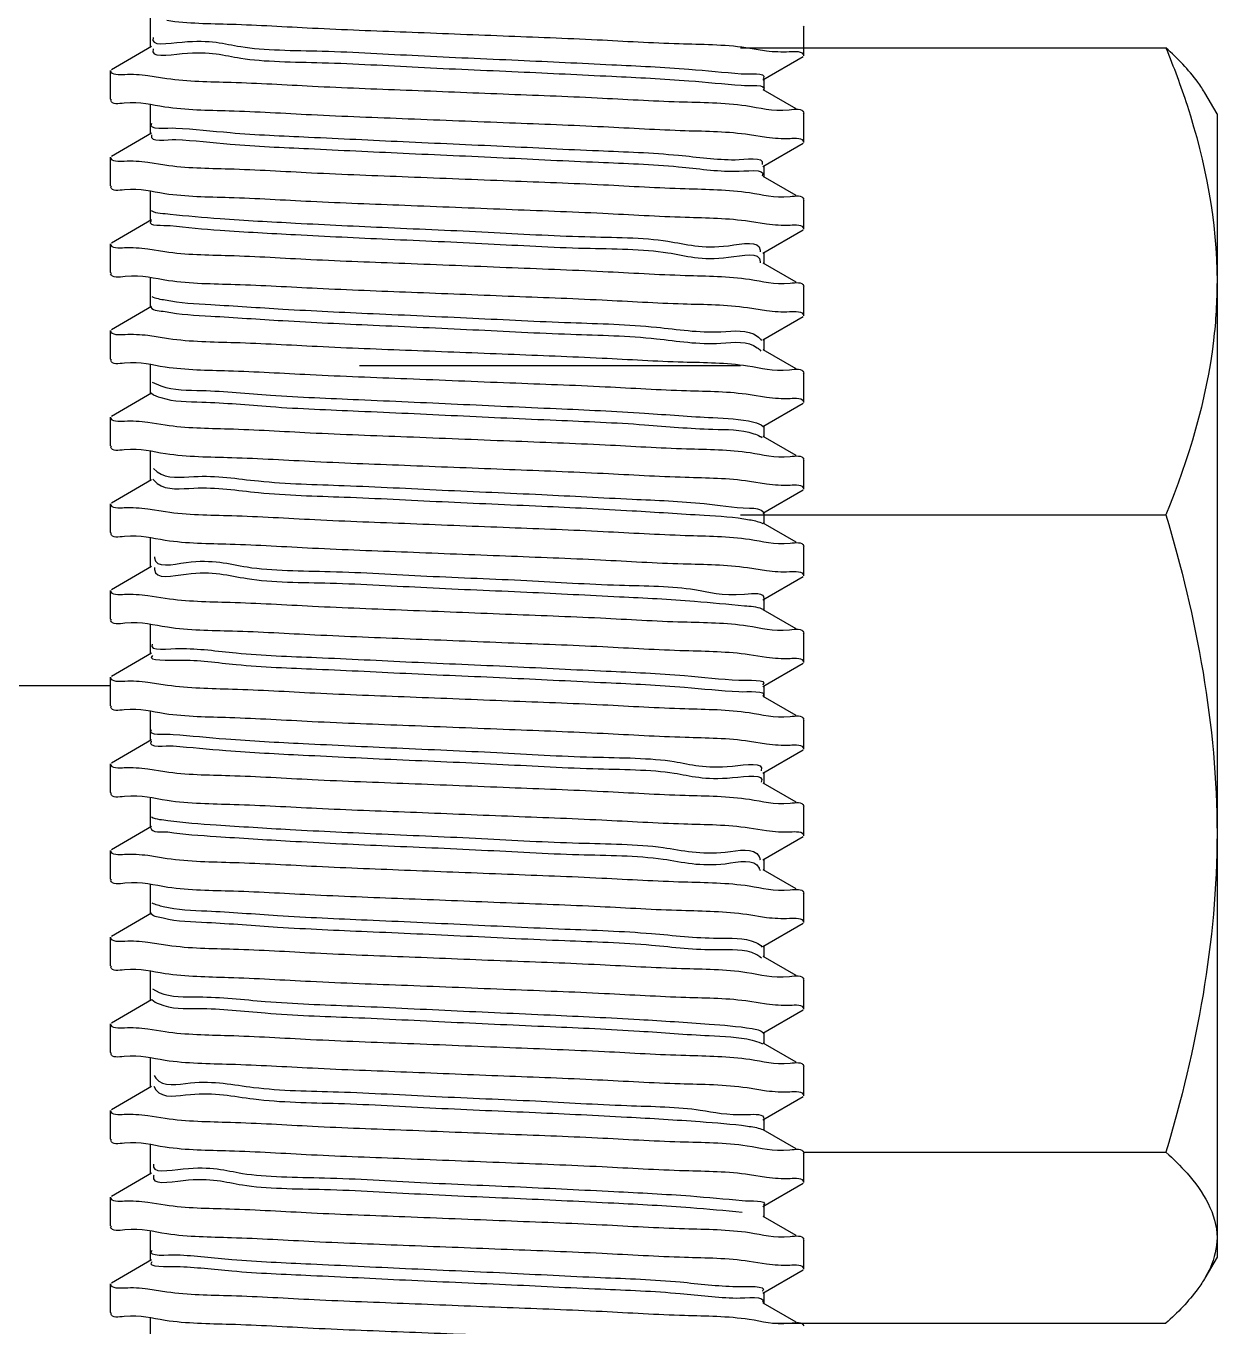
# Model space of a CAD drawing. Header units: millimetres. Extents: x -633009578 to 5705885, y -633235091 to 2571734.
# Drawn here: x 2467672.8 to 2467857.2, y 2001511.5 to 2001712.9 of the extents above; entities that cross this region are included whole.
import ezdxf

# ---------------------------------------------------------------- set-up
doc = ezdxf.new("R2010")
doc.units = ezdxf.units.MM
doc.header["$LTSCALE"] = 1000
doc.header["$MEASUREMENT"] = 0
doc.layers.get('0').update_dxf_attribs({"color": 9})
doc.layers.add('E-WIRE-系统', color=3, linetype='Continuous')

# ---------------------------------------------------------------- blocks, each defined once
blk = doc.blocks.new('G$CF4FACE3C')
at = {"layer": 'E-WIRE-系统'}
for p, q in [((2321.67, 4734.2), (2321.67, 4738.34)), ((2413.04, 4737.16), (2413.16, 4737.03)), ((2413.16, 4732.98), (2413.16, 4737.03)), ((2316.18, 4731.09), (2321.8, 4734.35)), ((2322.06, 4734), (2322.03, 4733.94)), ((2404.3, 4734.1), (2463.85, 4734.1)), ((2407.91, 4733.66), (2405.02, 4734.12)), ((2413.04, 4732.85), (2407.42, 4729.6)), ((2316.06, 4726.91), (2316.06, 4730.96)), ((2321.3, 4730.26), (2323.95, 4729.84)), ((2407.42, 4728.28), (2412.02, 4725.61)), ((2407.55, 4729.75), (2407.55, 4728.13)), ((2316.18, 4726.78), (2316.06, 4726.91)), ((2321.67, 4722.06), (2321.67, 4726.17)), ((2471, 4724.86), (2469.3, 4727.81)), ((2413.04, 4725.02), (2413.16, 4724.89)), ((2413.16, 4720.85), (2413.16, 4724.89)), ((2471, 4724.86), (2471, 4564.77)), ((2316.18, 4718.96), (2321.8, 4722.21)), ((2407.93, 4721.56), (2405.53, 4721.94)), ((2413.04, 4720.71), (2407.42, 4717.46)), ((2316.06, 4714.78), (2316.06, 4718.82)), ((2321.29, 4718.11), (2323.67, 4717.73)), ((2407.55, 4717.61), (2407.55, 4715.99)), ((2407.42, 4716.14), (2412.02, 4713.48)), ((2316.18, 4714.64), (2316.06, 4714.78)), ((2321.67, 4709.92), (2321.67, 4714.04)), ((2413.04, 4712.89), (2413.16, 4712.75)), ((2413.16, 4708.71), (2413.16, 4712.75)), ((2316.18, 4706.82), (2321.8, 4710.07)), ((2407.93, 4709.42), (2405.55, 4709.8)), ((2413.04, 4708.58), (2407.42, 4705.32)), ((2316.06, 4702.64), (2316.06, 4706.69)), ((2321.29, 4705.97), (2323.68, 4705.59)), ((2407.55, 4705.47), (2407.55, 4703.85)), ((2316.18, 4702.51), (2316.06, 4702.64)), ((2407.02, 4704.15), (2407.02, 4704.02)), ((2407.42, 4704), (2412.02, 4701.34)), ((2321.67, 4697.79), (2321.67, 4701.95)), ((2413.04, 4700.75), (2413.16, 4700.62)), ((2413.16, 4696.57), (2413.16, 4700.62)), ((2316.18, 4694.68), (2321.8, 4697.94)), ((2407.92, 4697.27), (2405.26, 4697.69)), ((2413.04, 4696.44), (2407.42, 4693.19)), ((2316.06, 4690.5), (2316.06, 4694.55)), ((2321.3, 4693.87), (2324.19, 4693.42)), ((2406.92, 4691.86), (2406.97, 4691.82)), ((2406.97, 4691.82), (2407.13, 4691.64)), ((2407.42, 4691.87), (2412.02, 4689.2)), ((2407.55, 4693.34), (2407.55, 4691.72)), ((2316.18, 4690.37), (2316.06, 4690.5)), ((2321.67, 4685.65), (2321.67, 4689.77)), ((2350.93, 4689.63), (2404.3, 4689.63)), ((2413.04, 4688.61), (2413.16, 4688.48)), ((2413.16, 4684.43), (2413.16, 4688.48)), ((2321.91, 4687.28), (2323.11, 4686.77)), ((2316.18, 4682.54), (2321.8, 4685.8)), ((2407.93, 4685.15), (2405.62, 4685.53)), ((2413.04, 4684.3), (2407.42, 4681.05)), ((2316.06, 4678.37), (2316.06, 4682.41)), ((2321.29, 4681.7), (2323.72, 4681.31)), ((2407.55, 4681.2), (2407.55, 4679.58)), ((2407.04, 4679.71), (2407.11, 4679.68)), ((2407.11, 4679.68), (2407.31, 4679.56)), ((2407.42, 4679.73), (2412.02, 4677.07)), ((2316.18, 4678.23), (2316.06, 4678.37)), ((2321.67, 4673.51), (2321.67, 4677.64)), ((2322.07, 4675.21), (2322.61, 4674.72)), ((2413.04, 4676.48), (2413.16, 4676.34)), ((2413.16, 4672.3), (2413.16, 4676.34)), ((2316.18, 4670.41), (2321.8, 4673.66)), ((2321.98, 4673.71), (2322.61, 4673.11)), ((2407.93, 4673.01), (2405.53, 4673.4)), ((2413.04, 4672.17), (2407.42, 4668.91)), ((2316.06, 4666.23), (2316.06, 4670.28)), ((2321.29, 4669.57), (2323.78, 4669.17)), ((2404.3, 4668.74), (2463.85, 4668.74)), ((2407.55, 4669.06), (2407.55, 4667.44)), ((2316.18, 4666.1), (2316.06, 4666.23)), ((2407.21, 4667.61), (2407.39, 4667.53)), ((2407.42, 4667.59), (2412.02, 4664.93)), ((2321.67, 4661.37), (2321.67, 4665.5)), ((2413.04, 4664.34), (2413.16, 4664.21)), ((2322.21, 4662.84), (2322.21, 4662.68)), ((2413.16, 4660.16), (2413.16, 4664.21)), ((2316.18, 4658.27), (2321.8, 4661.52)), ((2322.21, 4661.34), (2322.21, 4661.07)), ((2407.92, 4660.86), (2405.27, 4661.28)), ((2413.04, 4660.03), (2407.42, 4656.77)), ((2316.06, 4654.09), (2316.06, 4658.14)), ((2321.29, 4657.43), (2323.74, 4657.04)), ((2407.28, 4655.58), (2407.45, 4655.51)), ((2407.42, 4655.46), (2412.02, 4652.79)), ((2407.55, 4656.92), (2407.55, 4655.31)), ((2316.18, 4653.96), (2316.06, 4654.09)), ((2321.67, 4649.24), (2321.67, 4653.39)), ((2413.04, 4652.2), (2413.16, 4652.07)), ((2413.16, 4648.02), (2413.16, 4652.07)), ((2316.18, 4646.13), (2321.8, 4649.39)), ((2407.93, 4648.73), (2405.51, 4649.12)), ((2413.04, 4647.89), (2407.42, 4644.64)), ((2297.56, 4644.82), (2316.06, 4644.82)), ((2316.06, 4641.96), (2316.06, 4646)), ((2321.3, 4645.31), (2324.04, 4644.88)), ((2407.55, 4644.79), (2407.55, 4643.17)), ((2407.42, 4643.32), (2412.02, 4640.66)), ((2316.18, 4641.82), (2316.06, 4641.96)), ((2321.67, 4637.1), (2321.67, 4641.21)), ((2413.04, 4640.07), (2413.16, 4639.93)), ((2413.16, 4635.89), (2413.16, 4639.93)), ((2316.18, 4634), (2321.8, 4637.25)), ((2407.93, 4636.6), (2405.52, 4636.99)), ((2413.04, 4635.75), (2407.42, 4632.5)), ((2316.06, 4629.82), (2316.06, 4633.86)), ((2321.29, 4633.15), (2323.67, 4632.77)), ((2407.55, 4632.65), (2407.55, 4631.03)), ((2316.18, 4629.69), (2316.06, 4629.82)), ((2407.42, 4631.18), (2412.02, 4628.52)), ((2321.67, 4624.96), (2321.67, 4629.11)), ((2413.04, 4627.93), (2413.16, 4627.8)), ((2413.16, 4623.75), (2413.16, 4627.8)), ((2316.18, 4621.86), (2321.8, 4625.11)), ((2407.93, 4624.46), (2405.48, 4624.85)), ((2413.04, 4623.62), (2407.42, 4620.36)), ((2316.06, 4617.68), (2316.06, 4621.73)), ((2321.3, 4621.04), (2324, 4620.61)), ((2406.91, 4619.15), (2406.93, 4619.1)), ((2406.93, 4619.1), (2407.01, 4618.91)), ((2407.42, 4619.05), (2412.02, 4616.38)), ((2407.55, 4620.51), (2407.55, 4618.9)), ((2316.18, 4617.55), (2316.06, 4617.68)), ((2321.67, 4612.83), (2321.67, 4616.98)), ((2413.04, 4615.79), (2413.16, 4615.66)), ((2413.16, 4611.61), (2413.16, 4615.66)), ((2316.18, 4609.72), (2321.8, 4612.98)), ((2407.92, 4612.3), (2405.16, 4612.74)), ((2413.04, 4611.48), (2407.42, 4608.23)), ((2316.06, 4605.54), (2316.06, 4609.59)), ((2321.3, 4608.9), (2324.1, 4608.46)), ((2407.55, 4608.38), (2407.55, 4606.76)), ((2406.97, 4606.88), (2407.03, 4606.84)), ((2407.03, 4606.84), (2407.22, 4606.69)), ((2407.42, 4606.91), (2412.02, 4604.25)), ((2316.18, 4605.41), (2316.06, 4605.54)), ((2321.67, 4600.69), (2321.67, 4604.81)), ((2321.96, 4602.36), (2322.88, 4601.85)), ((2413.04, 4603.65), (2413.16, 4603.52)), ((2413.16, 4599.48), (2413.16, 4603.52)), ((2316.18, 4597.59), (2321.8, 4600.84)), ((2407.93, 4600.19), (2405.58, 4600.57)), ((2413.04, 4599.34), (2407.42, 4596.09)), ((2316.06, 4593.41), (2316.06, 4597.45)), ((2321.29, 4596.74), (2323.7, 4596.36)), ((2407.55, 4596.24), (2407.55, 4594.62)), ((2316.18, 4593.28), (2316.06, 4593.41)), ((2407.15, 4594.75), (2407.35, 4594.65)), ((2407.42, 4594.77), (2412.02, 4592.11)), ((2321.67, 4588.55), (2321.67, 4592.67)), ((2413.04, 4591.52), (2413.16, 4591.39)), ((2322.18, 4590.21), (2322.43, 4589.81)), ((2413.16, 4587.34), (2413.16, 4591.39)), ((2316.18, 4585.45), (2321.8, 4588.7)), ((2322.12, 4588.72), (2322.43, 4588.19)), ((2407.92, 4588.03), (2405.19, 4588.46)), ((2413.04, 4587.21), (2407.42, 4583.95)), ((2316.06, 4581.27), (2316.06, 4585.32)), ((2321.29, 4584.61), (2323.71, 4584.22)), ((2407.24, 4582.7), (2407.42, 4582.62)), ((2407.42, 4582.63), (2412.02, 4579.97)), ((2407.55, 4584.1), (2407.55, 4582.48)), ((2316.18, 4581.14), (2316.06, 4581.27)), ((2321.67, 4576.42), (2321.67, 4580.53)), ((2413.04, 4579.38), (2413.16, 4579.25)), ((2413.12, 4579.46), (2463.85, 4579.46)), ((2413.16, 4575.2), (2413.16, 4579.25)), ((2316.18, 4573.31), (2321.8, 4576.57)), ((2322.11, 4576.24), (2322.08, 4576.15)), ((2407.93, 4575.91), (2405.54, 4576.3)), ((2413.04, 4575.07), (2407.42, 4571.82)), ((2316.06, 4569.13), (2316.06, 4573.18)), ((2321.29, 4572.47), (2323.7, 4572.08)), ((2407.55, 4571.97), (2407.55, 4570.35)), ((2407.42, 4570.5), (2412.02, 4567.83)), ((2316.18, 4569), (2316.06, 4569.13)), ((2321.67, 4564.28), (2321.67, 4568.42)), ((2413.04, 4567.24), (2413.16, 4567.11)), ((2413.16, 4563.07), (2413.16, 4567.11)), ((2316.18, 4561.18), (2321.8, 4564.43)), ((2407.92, 4563.77), (2405.48, 4564.17)), ((2471, 4564.77), (2469.3, 4561.82)), ((2413.04, 4562.93), (2407.42, 4559.68)), ((2316.06, 4557), (2316.06, 4561.04)), ((2321.3, 4560.35), (2323.97, 4559.92)), ((2407.55, 4559.83), (2407.55, 4558.21)), ((2316.18, 4556.86), (2316.06, 4557)), ((2407.42, 4558.36), (2412.02, 4555.7)), ((2321.67, 4552.14), (2321.67, 4556.26)), ((2408.78, 4555.53), (2463.85, 4555.53))]:
    blk.add_line(p, q, dxfattribs=at)
for points, start_tangent, end_tangent in [([(2405.02, 4734.12), (2395.7, 4734.67), (2384.22, 4735.21), (2371.03, 4735.76), (2357.46, 4736.3), (2344.33, 4736.85), (2332.96, 4737.39), (2323.95, 4737.93)], (-0.989293, 0.145942), (-0.989268, 0.14611)), ([(2322.03, 4735.56), (2326.11, 4734.93), (2334.3, 4734.29), (2345.71, 4733.66), (2359.15, 4733.03), (2373.16, 4732.39), (2386.26, 4731.76), (2397.06, 4731.13), (2404.39, 4730.49)], (-0.376936, -0.926239), (0.996784, -0.080134)), ([(2322.03, 4733.94), (2326.11, 4733.31), (2334.3, 4732.68), (2345.71, 4732.04), (2359.15, 4731.41), (2373.16, 4730.77), (2386.26, 4730.14), (2397.06, 4729.51), (2404.39, 4728.87)], (-0.376936, -0.926239), (0.996784, -0.080134)), ([(2411.11, 4733.55), (2407.91, 4733.66)], (-0.999114, -0.042074), (-0.992819, 0.119624)), ([(2413.16, 4732.98), (2411.11, 4733.55)], (0, 1), (-0.999114, -0.042074)), ([(2316.06, 4730.96), (2318.06, 4730.4)], (0, -1), (0.999231, 0.039219)), ([(2318.06, 4730.4), (2321.3, 4730.26)], (0.999231, 0.039219), (0.991836, -0.127516)), ([(2323.95, 4729.84), (2332.96, 4729.3), (2344.33, 4728.76), (2357.46, 4728.21), (2371.03, 4727.67), (2384.22, 4727.12), (2395.7, 4726.58), (2405.02, 4726.03)], (0.989268, -0.14611), (0.989293, -0.145942)), ([(2404.39, 4730.49), (2407.48, 4729.86), (2407.46, 4729.83)], (0.996784, -0.080134), (-0.689182, -0.724588)), ([(2404.39, 4728.87), (2407.48, 4728.24)], (0.996784, -0.080134), (-0.613324, -0.789832)), ([(2323.67, 4725.82), (2318, 4726.37), (2316.09, 4726.75)], (-0.989061, 0.147506), (-0.30943, 0.950922)), ([(2405.53, 4721.94), (2396.55, 4722.49), (2385.09, 4723.04), (2371.94, 4723.59), (2357.75, 4724.15), (2344.2, 4724.72), (2332.67, 4725.27), (2323.67, 4725.82)], (-0.989081, 0.147375), (-0.989061, 0.147506)), ([(2405.02, 4726.03), (2411.11, 4725.45), (2413.13, 4725.05)], (0.989293, -0.145942), (0.288778, -0.957396)), ([(2321.81, 4723.52), (2325.21, 4722.89)], (-0.62173, -0.783232), (0.998896, -0.046982)), ([(2325.21, 4722.89), (2332.82, 4722.25), (2343.81, 4721.62), (2357.03, 4720.99), (2371.05, 4720.35), (2384.39, 4719.72), (2395.62, 4719.08), (2403.53, 4718.45)], (0.998896, -0.046982), (1, -0.000528)), ([(2321.82, 4721.92), (2321.81, 4721.9), (2325.21, 4721.27)], (-0.668666, -0.743563), (0.998896, -0.046982)), ([(2325.21, 4721.27), (2332.82, 4720.64), (2343.81, 4720), (2357.03, 4719.37), (2371.05, 4718.73), (2384.39, 4718.1), (2395.62, 4717.47), (2403.53, 4716.83)], (0.998896, -0.046982), (1, -0.000528)), ([(2411.21, 4721.39), (2407.93, 4721.56)], (-0.999361, -0.035745), (-0.990706, 0.136024)), ([(2413.16, 4720.85), (2411.21, 4721.39)], (0, 1), (-0.999361, -0.035745)), ([(2403.53, 4718.45), (2407.3, 4717.82), (2407.29, 4717.8)], (1, -0.000528), (-0.588197, -0.808718)), ([(2316.06, 4718.82), (2318, 4718.27)], (0, -1), (0.999369, 0.035525)), ([(2318, 4718.27), (2321.29, 4718.11)], (0.999369, 0.035525), (0.990645, -0.136462)), ([(2323.67, 4717.73), (2332.67, 4717.18), (2344.2, 4716.63), (2357.75, 4716.06), (2371.94, 4715.5), (2385.09, 4714.95), (2396.55, 4714.4), (2405.53, 4713.85)], (0.989061, -0.147506), (0.989081, -0.147375)), ([(2403.53, 4716.83), (2407.31, 4716.21)], (1, -0.000528), (-0.537365, -0.84335)), ([(2323.68, 4713.68), (2318.01, 4714.23), (2316.09, 4714.61)], (-0.989077, 0.1474), (-0.308588, 0.951196)), ([(2405.55, 4709.8), (2396.55, 4710.36), (2385.01, 4710.91), (2371.46, 4711.47), (2357.26, 4712.04), (2344.13, 4712.58), (2332.67, 4713.13), (2323.68, 4713.68)], (-0.989067, 0.147467), (-0.989077, 0.1474)), ([(2405.53, 4713.85), (2411.21, 4713.3), (2413.13, 4712.92)], (0.989081, -0.147375), (0.308532, -0.951214)), ([(2321.71, 4709.89), (2321.69, 4709.86), (2324.41, 4709.23)], (-0.6374, -0.770533), (0.993213, -0.116306)), ([(2321.76, 4711.34), (2324.41, 4710.85)], (0.841891, -0.539647), (0.993213, -0.116306)), ([(2324.41, 4710.85), (2331.42, 4710.21), (2341.97, 4709.58), (2354.93, 4708.95), (2368.93, 4708.31), (2382.47, 4707.68), (2394.1, 4707.04), (2402.58, 4706.41), (2407.02, 4705.78), (2407.01, 4705.53)], (0.993213, -0.116306), (-0.101876, -0.994797)), ([(2324.41, 4709.23), (2331.42, 4708.59), (2341.97, 4707.96), (2354.93, 4707.33), (2368.93, 4706.69), (2382.47, 4706.06), (2394.1, 4705.43), (2402.58, 4704.79), (2407.02, 4704.16), (2407.02, 4704.15)], (0.993213, -0.116306), (0.054965, -0.998488)), ([(2411.22, 4709.26), (2407.93, 4709.42)], (-0.999369, -0.035509), (-0.99065, 0.136429)), ([(2413.16, 4708.71), (2411.22, 4709.26)], (0, 1), (-0.999369, -0.035509)), ([(2316.06, 4706.69), (2318.01, 4706.14)], (0, -1), (0.999361, 0.035752)), ([(2318.01, 4706.14), (2321.29, 4705.97)], (0.999361, 0.035752), (0.9907, -0.136063)), ([(2323.68, 4705.59), (2332.67, 4705.04), (2344.13, 4704.49), (2357.26, 4703.95), (2371.46, 4703.38), (2385.01, 4702.81), (2396.55, 4702.26), (2405.55, 4701.71)], (0.989077, -0.1474), (0.989067, -0.147467)), ([(2324.19, 4701.51), (2318.1, 4702.08), (2316.08, 4702.48)], (-0.98929, 0.145964), (-0.289962, 0.957038)), ([(2405.26, 4697.69), (2396.26, 4698.23), (2384.89, 4698.77), (2371.76, 4699.32), (2358.19, 4699.86), (2345, 4700.41), (2333.52, 4700.95), (2324.19, 4701.51)], (-0.989264, 0.146137), (-0.98929, 0.145964)), ([(2405.55, 4701.71), (2411.22, 4701.17), (2413.13, 4700.78)], (0.989067, -0.147467), (0.309411, -0.950928)), ([(2321.83, 4699.31), (2323.71, 4698.81)], (0.885107, -0.465387), (0.981149, -0.193251)), ([(2321.69, 4697.8), (2323.71, 4697.19)], (0.537223, -0.843441), (0.981149, -0.193251)), ([(2323.71, 4698.81), (2330.1, 4698.17), (2340.18, 4697.54), (2352.86, 4696.9), (2366.79, 4696.27), (2380.5, 4695.64), (2392.5, 4695), (2401.54, 4694.37), (2406.63, 4693.74), (2407.22, 4693.13)], (0.981149, -0.193251), (0.520177, -0.854058)), ([(2323.71, 4697.19), (2330.1, 4696.55), (2340.18, 4695.92), (2352.86, 4695.29), (2366.79, 4694.65), (2380.5, 4694.02), (2392.5, 4693.39), (2401.54, 4692.75), (2406.63, 4692.12), (2406.92, 4691.86)], (0.981149, -0.193251), (0.722496, -0.691375)), ([(2411.15, 4697.13), (2407.92, 4697.27)], (-0.999223, -0.039413), (-0.99186, 0.127332)), ([(2413.16, 4696.57), (2411.15, 4697.13)], (0, 1), (-0.999223, -0.039413)), ([(2316.06, 4694.55), (2318.1, 4693.99)], (0, -1), (0.999126, 0.041796)), ([(2318.1, 4693.99), (2321.3, 4693.87)], (0.999126, 0.041796), (0.992768, -0.120045)), ([(2324.19, 4693.42), (2333.52, 4692.86), (2345, 4692.32), (2358.19, 4691.77), (2371.76, 4691.23), (2384.89, 4690.68), (2396.26, 4690.14), (2405.26, 4689.6)], (0.98929, -0.145964), (0.989264, -0.146137)), ([(2323.72, 4689.4), (2318.02, 4689.95), (2316.09, 4690.34)], (-0.989167, 0.146797), (-0.306252, 0.951951)), ([(2405.62, 4685.53), (2396.73, 4686.07), (2385.35, 4686.62), (2371.99, 4687.17), (2357.58, 4687.75), (2344, 4688.32), (2332.57, 4688.86), (2323.72, 4689.4)], (-0.989077, 0.147397), (-0.989167, 0.146797)), ([(2405.26, 4689.6), (2411.15, 4689.04), (2413.13, 4688.64)], (0.989264, -0.146137), (0.296539, -0.955021)), ([(2323.11, 4686.77), (2328.87, 4686.13), (2338.45, 4685.5), (2350.81, 4684.86), (2364.65, 4684.23), (2378.49, 4683.6), (2390.84, 4682.96), (2400.4, 4682.33), (2406.14, 4681.7), (2407.43, 4681.08)], (0.947906, -0.31855), (0.683263, -0.730172)), ([(2321.79, 4685.76), (2323.11, 4685.15)], (0.685134, -0.728417), (0.947906, -0.31855)), ([(2323.11, 4685.15), (2328.87, 4684.51), (2338.45, 4683.88), (2350.81, 4683.25), (2364.65, 4682.61), (2378.49, 4681.98), (2390.84, 4681.34), (2400.4, 4680.71), (2406.14, 4680.08), (2407.04, 4679.71)], (0.947906, -0.31855), (0.89672, -0.442598)), ([(2411.23, 4684.98), (2407.93, 4685.15)], (-0.999406, -0.03447), (-0.990336, 0.138692)), ([(2413.16, 4684.43), (2411.23, 4684.98)], (0, 1), (-0.999406, -0.03447)), ([(2316.06, 4682.41), (2318.02, 4681.86)], (0, -1), (0.999337, 0.036399)), ([(2318.02, 4681.86), (2321.29, 4681.7)], (0.999337, 0.036399), (0.990873, -0.1348)), ([(2323.72, 4681.31), (2332.57, 4680.77), (2344, 4680.22), (2357.58, 4679.66), (2371.99, 4679.08), (2385.35, 4678.53), (2396.73, 4677.98), (2405.62, 4677.43)], (0.989167, -0.146797), (0.989077, -0.147397)), ([(2323.78, 4677.26), (2318, 4677.82), (2316.09, 4678.2)], (-0.989074, 0.147422), (-0.308635, 0.951181)), ([(2405.53, 4673.4), (2396.55, 4673.95), (2385.06, 4674.49), (2371.91, 4675.04), (2358.09, 4675.59), (2344.66, 4676.15), (2333.03, 4676.7), (2323.78, 4677.26)], (-0.989102, 0.147231), (-0.989074, 0.147422)), ([(2405.62, 4677.43), (2411.23, 4676.89), (2413.13, 4676.51)], (0.989077, -0.147397), (0.312861, -0.949799)), ([(2322.61, 4674.72), (2327.73, 4674.09), (2336.78, 4673.46), (2348.8, 4672.82), (2362.51, 4672.19), (2376.44, 4671.56), (2389.11, 4670.92), (2399.17, 4670.29), (2405.54, 4669.66), (2407.53, 4669.05)], (0.80574, -0.59227), (0.560983, -0.827827)), ([(2322.61, 4673.11), (2327.73, 4672.47), (2336.78, 4671.84), (2348.8, 4671.21), (2362.51, 4670.57), (2376.44, 4669.94), (2389.11, 4669.3), (2399.17, 4668.67), (2405.54, 4668.04), (2407.21, 4667.61)], (0.80574, -0.59227), (0.934395, -0.356238)), ([(2411.22, 4672.85), (2407.93, 4673.01)], (-0.999364, -0.035653), (-0.990729, 0.13585)), ([(2413.16, 4672.3), (2411.22, 4672.85)], (0, 1), (-0.999364, -0.035653)), ([(2316.06, 4670.28), (2318, 4669.73)], (0, -1), (0.999346, 0.036156)), ([(2318, 4669.73), (2321.29, 4669.57)], (0.999346, 0.036156), (0.99109, -0.13319)), ([(2323.78, 4669.17), (2333.03, 4668.61), (2344.66, 4668.06), (2358.09, 4667.5), (2371.91, 4666.95), (2385.06, 4666.4), (2396.55, 4665.85), (2405.53, 4665.3)], (0.989074, -0.147422), (0.989102, -0.147231)), ([(2323.74, 4665.13), (2318.02, 4665.68), (2316.09, 4666.07)], (-0.98908, 0.147378), (-0.305407, 0.952222)), ([(2405.27, 4661.28), (2396.25, 4661.82), (2384.68, 4662.37), (2371.37, 4662.93), (2357.63, 4663.47), (2344.35, 4664.03), (2332.8, 4664.58), (2323.74, 4665.13)], (-0.989212, 0.146489), (-0.98908, 0.147378)), ([(2405.53, 4665.3), (2411.22, 4664.75), (2413.13, 4664.37)], (0.989102, -0.147231), (0.309092, -0.951032)), ([(2322.21, 4662.68), (2326.68, 4662.05), (2335.19, 4661.42), (2346.83, 4660.78), (2360.38, 4660.15), (2374.37, 4659.52), (2387.33, 4658.88), (2397.86, 4658.25), (2404.84, 4657.61), (2407.53, 4656.98), (2407.52, 4656.95)], (0.106624, -0.994299), (-0.626642, -0.779307)), ([(2322.21, 4661.07), (2326.68, 4660.43), (2335.19, 4659.8), (2346.83, 4659.16), (2360.38, 4658.53), (2374.37, 4657.9), (2387.33, 4657.26), (2397.86, 4656.63), (2404.84, 4656), (2407.28, 4655.58)], (0.106624, -0.994299), (0.941089, -0.338159)), ([(2411.14, 4660.72), (2407.92, 4660.86)], (-0.999213, -0.039672), (-0.991837, 0.127516)), ([(2413.16, 4660.16), (2411.14, 4660.72)], (0, 1), (-0.999213, -0.039672)), ([(2316.06, 4658.14), (2318.02, 4657.59)], (0, -1), (0.999327, 0.036695)), ([(2318.02, 4657.59), (2321.29, 4657.43)], (0.999327, 0.036695), (0.990977, -0.134035)), ([(2323.74, 4657.04), (2332.8, 4656.48), (2344.35, 4655.94), (2357.63, 4655.38), (2371.37, 4654.83), (2384.68, 4654.28), (2396.25, 4653.73), (2405.27, 4653.19)], (0.98908, -0.147378), (0.989212, -0.146489)), ([(2324.04, 4652.97), (2318.09, 4653.53), (2316.08, 4653.93)], (-0.98926, 0.146164), (-0.292315, 0.956322)), ([(2405.51, 4649.12), (2396.5, 4649.67), (2385, 4650.22), (2371.73, 4650.77), (2358.01, 4651.32), (2344.69, 4651.88), (2333.13, 4652.42), (2324.04, 4652.97)], (-0.989079, 0.147383), (-0.98926, 0.146164)), ([(2405.27, 4653.19), (2411.14, 4652.63), (2413.13, 4652.23)], (0.989212, -0.146489), (0.295166, -0.955446)), ([(2321.92, 4650.63), (2325.72, 4650.01)], (-0.527191, -0.849747), (0.999993, 0.003618)), ([(2325.72, 4650.01), (2333.66, 4649.38), (2344.91, 4648.74), (2358.25, 4648.11), (2372.28, 4647.48), (2385.48, 4646.84), (2396.46, 4646.21), (2404.04, 4645.57)], (0.999993, 0.003618), (0.998742, -0.050136)), ([(2321.94, 4649.04), (2321.93, 4649.03), (2325.72, 4648.39)], (-0.578686, -0.81555), (0.999993, 0.003618)), ([(2325.72, 4648.39), (2333.66, 4647.76), (2344.91, 4647.12), (2358.25, 4646.49), (2372.28, 4645.86), (2385.48, 4645.22), (2396.46, 4644.59), (2404.04, 4643.96)], (0.999993, 0.003618), (0.998742, -0.050136)), ([(2411.21, 4648.57), (2407.93, 4648.73)], (-0.999349, -0.036074), (-0.990801, 0.135325)), ([(2413.16, 4648.02), (2411.21, 4648.57)], (0, 1), (-0.999349, -0.036074)), ([(2316.06, 4646), (2318.09, 4645.44)], (0, -1), (0.999172, 0.040692)), ([(2318.09, 4645.44), (2321.3, 4645.31)], (0.999172, 0.040692), (0.992216, -0.124528)), ([(2324.04, 4644.88), (2333.13, 4644.33), (2344.69, 4643.78), (2358.01, 4643.23), (2371.73, 4642.68), (2385, 4642.13), (2396.5, 4641.58), (2405.51, 4641.03)], (0.98926, -0.146164), (0.989079, -0.147383)), ([(2404.04, 4645.57), (2407.42, 4644.94), (2407.4, 4644.92)], (0.998742, -0.050136), (-0.672218, -0.740354)), ([(2404.04, 4643.96), (2407.42, 4643.32)], (0.998742, -0.050136), (-0.624895, -0.780709)), ([(2323.67, 4640.86), (2318, 4641.41), (2316.09, 4641.79)], (-0.989042, 0.147638), (-0.310088, 0.950708)), ([(2405.52, 4636.99), (2396.51, 4637.54), (2385.03, 4638.08), (2371.92, 4638.63), (2357.83, 4639.19), (2344.31, 4639.75), (2332.75, 4640.3), (2323.67, 4640.86)], (-0.989081, 0.147372), (-0.989042, 0.147638)), ([(2405.51, 4641.03), (2411.21, 4640.48), (2413.13, 4640.1)], (0.989079, -0.147383), (0.307422, -0.951573)), ([(2321.75, 4638.61), (2324.86, 4637.97)], (-0.620246, -0.784407), (0.997008, -0.077294)), ([(2321.76, 4637.01), (2321.74, 4636.98), (2324.86, 4636.35)], (-0.689145, -0.724623), (0.997008, -0.077294)), ([(2324.86, 4637.97), (2332.22, 4637.34), (2343.03, 4636.7), (2356.14, 4636.07), (2370.16, 4635.43), (2383.58, 4634.8), (2394.99, 4634.17), (2403.15, 4633.53), (2407.19, 4632.9), (2407.17, 4632.85)], (0.997008, -0.077294), (-0.457873, -0.889018)), ([(2324.86, 4636.35), (2332.22, 4635.72), (2343.03, 4635.08), (2356.14, 4634.45), (2370.16, 4633.82), (2383.58, 4633.18), (2394.99, 4632.55), (2403.15, 4631.92), (2407.19, 4631.28)], (0.997008, -0.077294), (-0.400134, -0.916457)), ([(2411.21, 4636.44), (2407.93, 4636.6)], (-0.999351, -0.03602), (-0.990786, 0.135438)), ([(2413.16, 4635.89), (2411.21, 4636.44)], (0, 1), (-0.999351, -0.03602)), ([(2316.06, 4633.86), (2318, 4633.32)], (0, -1), (0.999373, 0.035411)), ([(2318, 4633.32), (2321.29, 4633.15)], (0.999373, 0.035411), (0.990661, -0.136345)), ([(2323.67, 4632.77), (2332.75, 4632.21), (2344.31, 4631.66), (2357.83, 4631.1), (2371.92, 4630.54), (2385.03, 4629.99), (2396.51, 4629.45), (2405.52, 4628.89)], (0.989042, -0.147638), (0.989081, -0.147372)), ([(2324, 4628.7), (2318.03, 4629.27), (2316.09, 4629.66)], (-0.989211, 0.146498), (-0.303223, 0.952919)), ([(2405.48, 4624.85), (2396.33, 4625.41), (2384.85, 4625.95), (2371.66, 4626.5), (2358.05, 4627.05), (2344.93, 4627.59), (2333.37, 4628.13), (2324, 4628.7)], (-0.98912, 0.147109), (-0.989211, 0.146498)), ([(2405.52, 4628.89), (2411.21, 4628.35), (2413.13, 4627.96)], (0.989081, -0.147372), (0.307604, -0.951515)), ([(2321.79, 4626.42), (2324.1, 4625.93)], (0.881143, -0.47285), (0.989294, -0.145933)), ([(2321.67, 4624.96), (2321.67, 4624.94), (2324.1, 4624.31)], (-0.383799, -0.923417), (0.989294, -0.145933)), ([(2324.1, 4625.93), (2330.85, 4625.3), (2341.21, 4624.66), (2354.06, 4624.03), (2368.03, 4623.39), (2381.64, 4622.76), (2393.43, 4622.13), (2402.15, 4621.49), (2406.87, 4620.86), (2407.04, 4620.39)], (0.989294, -0.145933), (0.229174, -0.973386)), ([(2324.1, 4624.31), (2330.85, 4623.68), (2341.21, 4623.04), (2354.06, 4622.41), (2368.03, 4621.78), (2381.64, 4621.14), (2393.43, 4620.51), (2402.15, 4619.87), (2406.87, 4619.24), (2406.91, 4619.15)], (0.989294, -0.145933), (0.422944, -0.906156)), ([(2411.24, 4624.29), (2407.93, 4624.46)], (-0.999392, -0.034866), (-0.990841, 0.135033)), ([(2413.16, 4623.75), (2411.24, 4624.29)], (0, 1), (-0.999392, -0.034866)), ([(2316.06, 4621.73), (2318.03, 4621.18)], (0, -1), (0.999272, 0.038147)), ([(2318.03, 4621.18), (2321.3, 4621.04)], (0.999272, 0.038147), (0.991933, -0.126764)), ([(2324, 4620.61), (2333.37, 4620.04), (2344.93, 4619.5), (2358.05, 4618.95), (2371.66, 4618.41), (2384.85, 4617.86), (2396.33, 4617.32), (2405.48, 4616.76)], (0.989211, -0.146498), (0.98912, -0.147109)), ([(2324.1, 4616.55), (2318.09, 4617.12), (2316.08, 4617.52)], (-0.989285, 0.145998), (-0.292739, 0.956192)), ([(2405.16, 4612.74), (2396.03, 4613.29), (2384.62, 4613.83), (2371.46, 4614.37), (2357.88, 4614.92), (2344.71, 4615.46), (2333.29, 4616), (2324.1, 4616.55)], (-0.98928, 0.146029), (-0.989285, 0.145998)), ([(2405.48, 4616.76), (2411.24, 4616.2), (2413.13, 4615.82)], (0.98912, -0.147109), (0.313468, -0.949599)), ([(2321.85, 4614.4), (2323.44, 4613.89)], (0.87188, -0.48972), (0.97161, -0.23659)), ([(2323.44, 4613.89), (2329.57, 4613.25), (2339.44, 4612.62), (2351.99, 4611.99), (2365.89, 4611.35), (2379.66, 4610.72), (2391.81, 4610.09), (2401.07, 4609.45), (2406.43, 4608.82), (2407.33, 4608.2)], (0.97161, -0.23659), (0.62132, -0.783557)), ([(2321.72, 4612.88), (2323.44, 4612.27)], (0.667703, -0.744428), (0.97161, -0.23659)), ([(2323.44, 4612.27), (2329.57, 4611.64), (2339.44, 4611), (2351.99, 4610.37), (2365.89, 4609.74), (2379.66, 4609.1), (2391.81, 4608.47), (2401.07, 4607.83), (2406.43, 4607.2), (2406.97, 4606.88)], (0.97161, -0.23659), (0.826216, -0.563353)), ([(2411.13, 4612.17), (2407.92, 4612.3)], (-0.999176, -0.040599), (-0.992281, 0.124009)), ([(2413.16, 4611.61), (2411.13, 4612.17)], (0, 1), (-0.999176, -0.040599)), ([(2316.06, 4609.59), (2318.09, 4609.03)], (0, -1), (0.999166, 0.040823)), ([(2318.09, 4609.03), (2321.3, 4608.9)], (0.999166, 0.040823), (0.992411, -0.122966)), ([(2324.1, 4608.46), (2333.29, 4607.91), (2344.71, 4607.37), (2357.88, 4606.82), (2371.46, 4606.28), (2384.62, 4605.74), (2396.03, 4605.2), (2405.16, 4604.65)], (0.989285, -0.145998), (0.98928, -0.146029)), ([(2323.7, 4604.45), (2318.01, 4605), (2316.09, 4605.38)], (-0.989121, 0.147104), (-0.307519, 0.951542)), ([(2405.58, 4600.57), (2396.64, 4601.12), (2385.22, 4601.66), (2371.97, 4602.22), (2357.65, 4602.79), (2344.08, 4603.35), (2332.6, 4603.9), (2323.7, 4604.45)], (-0.989079, 0.147386), (-0.989121, 0.147104)), ([(2405.16, 4604.65), (2411.13, 4604.08), (2413.13, 4603.68)], (0.98928, -0.146029), (0.293013, -0.956108)), ([(2321.85, 4600.85), (2322.88, 4600.23)], (0.650655, -0.759374), (0.91394, -0.405849)), ([(2322.88, 4601.85), (2328.38, 4601.21), (2337.74, 4600.58), (2349.96, 4599.95), (2363.75, 4599.31), (2377.63, 4598.68), (2390.12, 4598.05), (2399.89, 4597.41), (2405.9, 4596.78), (2407.48, 4596.17)], (0.91394, -0.405849), (0.684829, -0.728703)), ([(2322.88, 4600.23), (2328.38, 4599.6), (2337.74, 4598.96), (2349.96, 4598.33), (2363.75, 4597.69), (2377.63, 4597.06), (2390.12, 4596.43), (2399.89, 4595.79), (2405.9, 4595.16), (2407.15, 4594.75)], (0.91394, -0.405849), (0.91365, -0.406503)), ([(2411.22, 4600.02), (2407.93, 4600.19)], (-0.999384, -0.035099), (-0.990517, 0.137388)), ([(2413.16, 4599.48), (2411.22, 4600.02)], (0, 1), (-0.999384, -0.035099)), ([(2316.06, 4597.45), (2318.01, 4596.9)], (0, -1), (0.999351, 0.03603)), ([(2318.01, 4596.9), (2321.29, 4596.74)], (0.999351, 0.03603), (0.990762, -0.135611)), ([(2323.7, 4596.36), (2332.6, 4595.81), (2344.08, 4595.26), (2357.65, 4594.7), (2371.97, 4594.13), (2385.22, 4593.57), (2396.64, 4593.03), (2405.58, 4592.48)], (0.989121, -0.147104), (0.989079, -0.147386)), ([(2323.71, 4592.31), (2317.97, 4592.86), (2316.09, 4593.25)], (-0.989107, 0.1472), (-0.314602, 0.949224)), ([(2405.19, 4588.46), (2395.82, 4589.02), (2384.26, 4589.57), (2371.15, 4590.11), (2357.53, 4590.66), (2344.34, 4591.21), (2332.87, 4591.75), (2323.71, 4592.31)], (-0.989221, 0.146428), (-0.989107, 0.1472)), ([(2405.58, 4592.48), (2411.22, 4591.93), (2413.13, 4591.55)], (0.989079, -0.147386), (0.310723, -0.950501)), ([(2322.43, 4589.81), (2327.27, 4589.17), (2336.1, 4588.54), (2347.97, 4587.91), (2361.61, 4587.27), (2375.58, 4586.64), (2388.37, 4586), (2398.63, 4585.37), (2405.26, 4584.74), (2407.55, 4584.1)], (0.617202, -0.786805), (-0.012808, -0.999918)), ([(2322.43, 4588.19), (2327.27, 4587.56), (2336.1, 4586.92), (2347.97, 4586.29), (2361.61, 4585.65), (2375.58, 4585.02), (2388.37, 4584.39), (2398.63, 4583.75), (2405.26, 4583.12), (2407.24, 4582.7)], (0.617202, -0.786805), (0.941519, -0.33696)), ([(2411.18, 4587.89), (2407.92, 4588.03)], (-0.999253, -0.038633), (-0.992046, 0.125874)), ([(2413.16, 4587.34), (2411.18, 4587.89)], (0, 1), (-0.999253, -0.038633)), ([(2316.06, 4585.32), (2317.97, 4584.77)], (0, -1), (0.999402, 0.034565)), ([(2317.97, 4584.77), (2321.29, 4584.61)], (0.999402, 0.034565), (0.990751, -0.135693)), ([(2323.71, 4584.22), (2332.87, 4583.66), (2344.34, 4583.11), (2357.53, 4582.56), (2371.15, 4582.02), (2384.26, 4581.48), (2395.82, 4580.93), (2405.19, 4580.37)], (0.989107, -0.1472), (0.989221, -0.146428)), ([(2323.7, 4580.17), (2318.01, 4580.72), (2316.09, 4581.11)], (-0.989078, 0.147396), (-0.307576, 0.951523)), ([(2405.54, 4576.3), (2396.46, 4576.85), (2384.89, 4577.4), (2371.37, 4577.97), (2357.29, 4578.53), (2344.2, 4579.07), (2332.71, 4579.62), (2323.7, 4580.17)], (-0.989049, 0.147588), (-0.989078, 0.147396)), ([(2405.19, 4580.37), (2411.18, 4579.8), (2413.13, 4579.41)], (0.989221, -0.146428), (0.301346, -0.953515)), ([(2322.08, 4577.77), (2326.26, 4577.13), (2334.54, 4576.5), (2346.02, 4575.87), (2359.48, 4575.23), (2373.49, 4574.6), (2386.56, 4573.96), (2397.28, 4573.33), (2404.52, 4572.7)], (-0.273996, -0.961731), (0.995872, -0.090767)), ([(2322.09, 4577.79), (2322.08, 4577.77)], (-0.301127, -0.953584), (-0.273996, -0.961731)), ([(2322.08, 4576.15), (2326.26, 4575.51), (2334.54, 4574.88), (2346.02, 4574.25), (2359.48, 4573.61), (2373.49, 4572.98), (2386.56, 4572.35), (2397.28, 4571.71), (2404.52, 4571.08)], (-0.273996, -0.961731), (0.995872, -0.090767)), ([(2411.22, 4575.75), (2407.93, 4575.91)], (-0.999373, -0.035395), (-0.990678, 0.136221)), ([(2413.16, 4575.2), (2411.22, 4575.75)], (0, 1), (-0.999373, -0.035395)), ([(2316.06, 4573.18), (2318.01, 4572.63)], (0, -1), (0.99935, 0.036052)), ([(2318.01, 4572.63), (2321.29, 4572.47)], (0.99935, 0.036052), (0.990788, -0.135426)), ([(2323.7, 4572.08), (2332.71, 4571.53), (2344.2, 4570.98), (2357.29, 4570.44), (2371.37, 4569.88), (2384.89, 4569.31), (2396.46, 4568.76), (2405.54, 4568.21)], (0.989078, -0.147396), (0.989049, -0.147588)), ([(2404.52, 4572.7), (2407.5, 4572.06), (2407.48, 4572.04)], (0.995872, -0.090767), (-0.68537, -0.728195)), ([(2323.97, 4568.02), (2318.08, 4568.58), (2316.08, 4568.97)], (-0.989232, 0.146356), (-0.29489, 0.955531)), ([(2405.48, 4564.17), (2396.44, 4564.72), (2384.89, 4565.27), (2371.61, 4565.82), (2357.88, 4566.37), (2344.56, 4566.92), (2333, 4567.47), (2323.97, 4568.02)], (-0.989082, 0.147363), (-0.989232, 0.146356)), ([(2405.54, 4568.21), (2411.22, 4567.66), (2413.13, 4567.27)], (0.989049, -0.147588), (0.310128, -0.950695)), ([(2321.85, 4564.12), (2321.84, 4564.11), (2325.35, 4563.47)], (-0.652023, -0.7582), (0.999404, -0.034515)), ([(2321.83, 4565.72), (2325.35, 4565.09)], (-0.605305, -0.795993), (0.999404, -0.034515)), ([(2325.35, 4565.09), (2333.05, 4564.46), (2344.11, 4563.82), (2357.36, 4563.19), (2371.39, 4562.56), (2384.69, 4561.92), (2395.85, 4561.29), (2403.68, 4560.66)], (0.999404, -0.034515), (0.99988, -0.015471)), ([(2325.35, 4563.47), (2333.05, 4562.84), (2344.11, 4562.21), (2357.36, 4561.57), (2371.39, 4560.94), (2384.69, 4560.31), (2395.85, 4559.67), (2403.68, 4559.04)], (0.999404, -0.034515), (0.99988, -0.015471)), ([(2411.2, 4563.62), (2407.92, 4563.77)], (-0.999333, -0.036521), (-0.990933, 0.134359)), ([(2413.16, 4563.07), (2411.2, 4563.62)], (0, 1), (-0.999333, -0.036521)), ([(2316.06, 4561.04), (2318.08, 4560.48)], (0, -1), (0.999206, 0.039848)), ([(2318.08, 4560.48), (2321.3, 4560.35)], (0.999206, 0.039848), (0.991926, -0.126821)), ([(2403.68, 4560.66), (2407.34, 4560.02), (2407.33, 4560.01)], (0.99988, -0.015471), (-0.619393, -0.785081)), ([(2323.97, 4559.92), (2333, 4559.38), (2344.56, 4558.83), (2357.88, 4558.28), (2371.61, 4557.73), (2384.89, 4557.18), (2396.44, 4556.63), (2405.48, 4556.08)], (0.989232, -0.146356), (0.989082, -0.147363)), ([(2403.68, 4559.04), (2407.34, 4558.41)], (0.99988, -0.015471), (-0.57079, -0.821096)), ([(2323.7, 4555.9), (2318, 4556.45), (2316.09, 4556.83)], (-0.989041, 0.147641), (-0.310145, 0.950689)), ([(2405.51, 4552.03), (2396.49, 4552.58), (2385, 4553.13), (2371.89, 4553.67), (2357.91, 4554.23), (2344.43, 4554.79), (2332.84, 4555.34), (2323.7, 4555.9)], (-0.989081, 0.147371), (-0.989041, 0.147641)), ([(2405.48, 4556.08), (2411.2, 4555.52), (2413.13, 4555.14)], (0.989082, -0.147363), (0.305913, -0.952059))]:
    blk.add_spline(points, degree=3, dxfattribs=dict(at, start_tangent=start_tangent, end_tangent=end_tangent))
for points, knots in [([(2469.36, 4727.7), (2469.04, 4728.26), (2467.48, 4730.62), (2465.47, 4732.65), (2463.85, 4734.1)], [0, 0, 0, 0, 0.228325, 1, 1, 1, 1]), ([(2463.85, 4734.1), (2464.93, 4731.46), (2468.84, 4720.99), (2471, 4709.75), (2471, 4701.42)], [0, 0, 0, 0, 0.254852, 1, 1, 1, 1]), ([(2471, 4701.42), (2471, 4698.65), (2470.33, 4687.45), (2467.04, 4676.54), (2463.85, 4668.74)], [0, 0, 0, 0, 0.247135, 1, 1, 1, 1]), ([(2463.85, 4579.46), (2464.89, 4578.53), (2468.22, 4575.31), (2471, 4570.81), (2471, 4567.5)], [0, 0, 0, 0, 0.295191, 1, 1, 1, 1]), ([(2471, 4567.5), (2471, 4566.07), (2470.52, 4564.1), (2469.62, 4562.38), (2469.36, 4561.93)], [0, 0, 0, 0, 0.733724, 1, 1, 1, 1]), ([(2469.36, 4561.93), (2469.04, 4561.37), (2467.48, 4559.02), (2465.47, 4556.99), (2463.85, 4555.53)], [0, 0, 0, 0, 0.228325, 1, 1, 1, 1])]:
    blk.add_open_spline(points, degree=3, knots=knots, dxfattribs=at)
for points in [[(2463.85, 4668.74), (2468.17, 4654.3), (2471, 4639.17), (2471, 4624.1)], [(2471, 4624.1), (2471, 4609.03), (2468.17, 4593.9), (2463.85, 4579.46)]]:
    blk.add_open_spline(points, degree=3, dxfattribs=at)

msp = doc.modelspace()

# ---------------------------------------------------------------- block references
at = {"xscale": 1.10592, "yscale": 1.10592, "zscale": 1.10592}
msp.add_blockref('G$CF4FACE3C', (2465124.5, 1996473.94, -46.08), dxfattribs=at)

doc.saveas('drawing.dxf')
